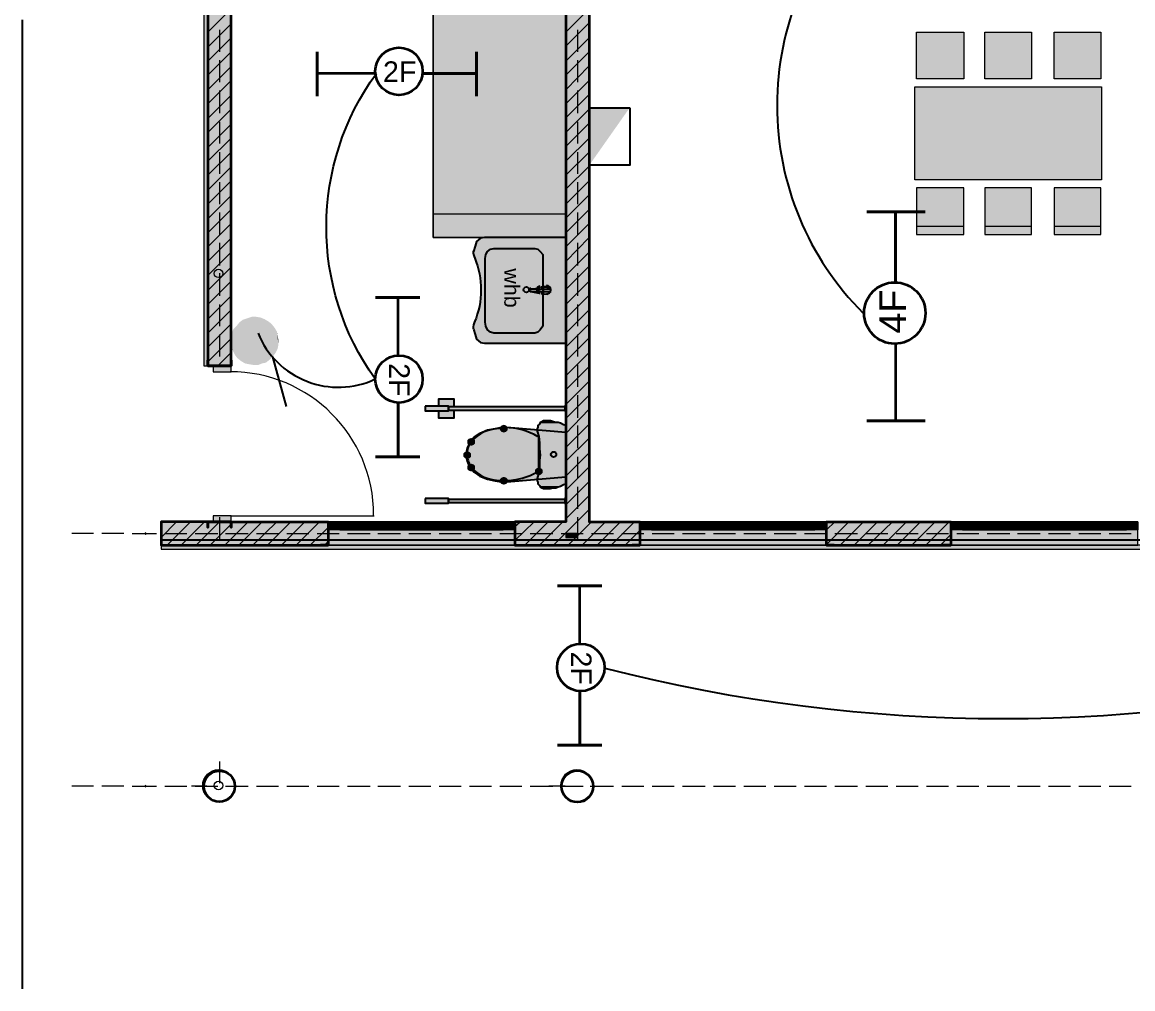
# Model space of a CAD drawing. Header units: inches. Extents: x 4990 to 45771, y 36968 to 49368.
# Drawn here: x 5003 to 12138, y 37019 to 43228 of the extents above; entities that cross this region are included whole.
import ezdxf

# ---------------------------------------------------------------- set-up
doc = ezdxf.new("R2010")
doc.units = ezdxf.units.IN
doc.header["$MEASUREMENT"] = 0
for name, color, linetype, true_color in [('PDF_0', 7, 'Continuous', 0xed1f24), ('PDF_PDF_Interior$-$Furniture$', 7, 'Continuous', 0xffffff), ('PDF_PDF_Shell - Roof', 7, 'Continuous', 0xbf8080), ('PDF_PDF_Structural - Bearing', 7, 'Continuous', 0xfd8379)]:
    doc.layers.add(name, color=color, linetype=linetype, true_color=true_color)
for name, color, linetype in [('PDF_PDF_0', 1, 'Continuous'), ('PDF_PDF_Annotation - Label', 7, 'Continuous'), ('PDF_PDF_Hatch', 1, 'Continuous'), ('PDF_PDF_Structural - Shear', 6, 'Continuous'), ('PDF_Text', 1, 'Continuous')]:
    doc.layers.add(name, color=color, linetype=linetype)
doc.styles.add('PDF ArialMT', font='arial.ttf')

msp = doc.modelspace()

# ---------------------------------------------------------------- hatches: boundary and pattern name
at = {"layer": 'PDF_PDF_Interior$-$Furniture$', "true_color": 0x7b6444, "transparency": 33554559}
for points in [[(8096.6, 40642), (8081.6, 40637), (8071.7, 40627), (8071.7, 40607), (8081.6, 40597), (8096.6, 40592), (8111.6, 40597), (8121.6, 40607), (8121.6, 40627), (8111.6, 40637)], [(7886.9, 40557.1), (7871.9, 40552.1), (7861.9, 40542.1), (7861.9, 40522.1), (7871.9, 40512.1), (7886.9, 40507.2), (7901.9, 40512.1), (7911.9, 40522.1), (7911.9, 40542.1), (7901.9, 40552.1)], [(7861.9, 40472.2), (7847, 40467.2), (7837, 40457.2), (7837, 40437.2), (7847, 40427.3), (7861.9, 40422.3), (7876.9, 40427.3), (7886.9, 40437.2), (7886.9, 40457.2), (7876.9, 40467.2)], [(7886.9, 40392.3), (7871.9, 40387.3), (7861.9, 40377.3), (7861.9, 40357.4), (7871.9, 40347.4), (7886.9, 40342.4), (7901.9, 40347.4), (7911.9, 40357.4), (7911.9, 40377.3), (7901.9, 40387.3)], [(8321.3, 40367.3), (8306.3, 40362.3), (8296.3, 40352.4), (8296.3, 40332.4), (8306.3, 40322.4), (8321.3, 40317.4), (8336.3, 40322.4), (8346.3, 40332.4), (8346.3, 40352.4), (8336.3, 40362.3)], [(8096.6, 40307.4), (8081.6, 40302.4), (8071.7, 40292.4), (8071.7, 40272.5), (8081.6, 40262.5), (8096.6, 40257.5), (8111.6, 40262.5), (8121.6, 40272.5), (8121.6, 40292.4), (8111.6, 40302.4)]]:
    msp.add_hatch(color=37, dxfattribs=at).paths.add_polyline_path(points)
at = {"layer": 'PDF_PDF_Structural - Shear', "transparency": 33554559}
for points in [[(5794.7, 39952.9), (5789.7, 39947.9), (5784.7, 39942.9), (5789.7, 39937.9), (5794.7, 39932.9), (5799.7, 39937.9), (5804.7, 39942.9), (5799.7, 39947.9)], [(5794.7, 39952.9), (5789.7, 39947.9), (5784.7, 39942.9), (5789.7, 39937.9), (5794.7, 39932.9), (5799.7, 39937.9), (5804.7, 39942.9), (5799.7, 39947.9)], [(5794.7, 38330.1), (5789.7, 38325.1), (5784.7, 38320.1), (5789.7, 38315.1), (5794.7, 38310.1), (5799.7, 38315.1), (5804.7, 38320.1), (5799.7, 38325.1)], [(5794.7, 38330.1), (5789.7, 38325.1), (5784.7, 38320.1), (5789.7, 38315.1), (5794.7, 38310.1), (5799.7, 38315.1), (5804.7, 38320.1), (5799.7, 38325.1)]]:
    msp.add_hatch(color=256, dxfattribs=at).paths.add_polyline_path(points)

# ---------------------------------------------------------------- linework, layer by layer
at = {"layer": 'PDF_0', "lineweight": 25}
for points in [[(5002.5, 43242.7), (5002.5, 37018.6)], [(6610.3, 41078.1), (6697.5, 40759.8)], [(5894.6, 39903), (17159.4, 39903)], [(8446.1, 39079.1), (8439, 39079)]]:
    msp.add_lwpolyline(points, dxfattribs=at)
msp.add_lwpolyline([(6517.5, 41230.4, 0.430156), (7270.5, 40936.3, -0.323566), (7277.7, 42898.9, -0.247235)], format="xyb", dxfattribs=at)
for centre, radius, start, end in [((11737.2, 42693.4), 1885, 134.9176, 225.03845), ((11304.8, 49005.4), 10250.8, 255.54361, 284.45639)]:
    msp.add_arc(centre, radius, start, end, dxfattribs=at)
at = {"layer": 'PDF_PDF_0', "lineweight": 35}
for points in [[(7277.7, 42898.9), (6898.2, 42898.9)], [(7417.5, 41081.4), (7417.5, 41460.9)], [(10613.2, 41161.3), (10613.2, 40661.9)], [(8586, 39228.9), (8586, 39608.4)]]:
    msp.add_lwpolyline(points, dxfattribs=at)
at = {"layer": 'PDF_PDF_0', "lineweight": 25}
msp.add_lwpolyline([(8905.5, 42679.2), (8905.5, 42309.7), (8645.9, 42309.7), (8645.9, 42679.2)], close=True, dxfattribs=at)
at = {"layer": 'PDF_PDF_0', "lineweight": 35}
for centre, radius in [((7422.8, 42913.1), 152.3), ((10608.6, 41360.1), 197.2), ((7422.8, 40935.7), 152.3), ((8591.3, 39083.1), 152.3)]:
    msp.add_circle(centre, radius, dxfattribs=at)
at = {"layer": 'PDF_PDF_0', "transparency": 33554559}
for points in [[(8905.5, 42679.2), (8645.9, 42309.7), (8645.9, 42679.2)], [(6418.9, 41316.1), (6433.9, 41036.4), (6398.9, 41301.1)], [(6448.8, 41326), (6458.8, 41031.4), (6418.9, 41316.1)], [(6458.8, 41031.4), (6418.9, 41316.1), (6433.9, 41036.4)], [(6478.8, 41336), (6488.8, 41026.5), (6448.8, 41326)], [(6488.8, 41026.5), (6448.8, 41326), (6458.8, 41031.4)], [(6503.8, 41336), (6518.7, 41026.5), (6478.8, 41336)], [(6518.7, 41026.5), (6478.8, 41336), (6488.8, 41026.5)], [(6533.7, 41331), (6543.7, 41036.4), (6503.8, 41336)], [(6543.7, 41036.4), (6503.8, 41336), (6518.7, 41026.5)], [(6558.7, 41321.1), (6568.7, 41041.4), (6533.7, 41331)], [(6568.7, 41041.4), (6533.7, 41331), (6543.7, 41036.4)], [(6583.7, 41306.1), (6593.6, 41061.4), (6558.7, 41321.1)], [(6593.6, 41061.4), (6558.7, 41321.1), (6568.7, 41041.4)], [(6359, 41256.1), (6368.9, 41091.4), (6349, 41231.2)], [(6378.9, 41276.1), (6383.9, 41071.4), (6359, 41256.1)], [(6383.9, 41071.4), (6359, 41256.1), (6368.9, 41091.4)], [(6398.9, 41301.1), (6408.9, 41051.4), (6378.9, 41276.1)], [(6408.9, 41051.4), (6378.9, 41276.1), (6383.9, 41071.4)], [(6433.9, 41036.4), (6398.9, 41301.1), (6408.9, 41051.4)], [(6603.6, 41291.1), (6613.6, 41081.4), (6583.7, 41306.1)], [(6613.6, 41081.4), (6583.7, 41306.1), (6593.6, 41061.4)], [(6623.6, 41266.1), (6628.6, 41101.4), (6603.6, 41291.1)], [(6628.6, 41101.4), (6603.6, 41291.1), (6613.6, 41081.4)], [(6638.6, 41241.2), (6643.6, 41131.3), (6623.6, 41266.1)], [(6643.6, 41131.3), (6623.6, 41266.1), (6628.6, 41101.4)], [(6349, 41231.2), (6354, 41121.3), (6344, 41201.2)], [(6354, 41121.3), (6344, 41201.2), (6344, 41146.3)], [(6344, 41201.2), (6344, 41146.3), (6344, 41171.3)], [(6368.9, 41091.4), (6349, 41231.2), (6354, 41121.3)], [(6643.6, 41211.2), (6648.6, 41156.3), (6638.6, 41241.2)], [(6648.6, 41156.3), (6638.6, 41241.2), (6643.6, 41131.3)], [(6648.6, 41186.2), (6643.6, 41211.2), (6648.6, 41156.3)]]:
    msp.add_solid(points, dxfattribs=at)
at = {"layer": 'PDF_PDF_Annotation - Label', "lineweight": 13}
for centre in [(6264.3, 41614.8), (6264.3, 38324.1)]:
    msp.add_circle(centre, 27.5, dxfattribs=at)
at = {"layer": 'PDF_PDF_Annotation - Label', "lineweight": 0}
for centre in [(6264.3, 41614.8), (6264.3, 38324.1)]:
    msp.add_circle(centre, 27.5, dxfattribs=at)
at = {"layer": 'PDF_PDF_Hatch', "lineweight": 40}
for points in [[(6898.2, 42754.1), (6898.2, 43038.7)], [(7921.9, 42754.1), (7921.9, 43038.7)], [(7577.3, 42898.9), (7921.9, 42898.9)], [(10803, 42010.1), (10428.5, 42010.1)], [(10613.2, 41555.7), (10613.2, 42010.1)], [(7272.7, 41460.9), (7557.3, 41460.9)], [(7417.5, 40781.8), (7417.5, 40437.2)], [(10803, 40666.9), (10428.5, 40666.9)], [(7272.7, 40437.2), (7557.3, 40437.2)], [(8441.2, 39608.4), (8725.8, 39608.4)], [(8586, 38929.3), (8586, 38584.7)], [(8441.2, 38584.7), (8725.8, 38584.7)]]:
    msp.add_lwpolyline(points, dxfattribs=at)
at = {"layer": 'PDF_PDF_Interior$-$Furniture$', "color": 39, "lineweight": 13, "true_color": 0x563838}
for points in [[(11052.6, 42864), (10748, 42864), (10748, 43163.6), (11052.6, 43163.6)], [(11487, 42864), (11187.5, 42864), (11187.5, 43163.6), (11487, 43163.6)], [(11931.5, 42864), (11631.9, 42864), (11631.9, 43163.6), (11931.5, 43163.6)], [(11936.4, 42214.9), (10738.1, 42214.9), (10738.1, 42814), (11936.4, 42814)], [(10748, 42164.9), (10748, 41865.3), (11052.6, 41865.3), (11052.6, 42164.9)], [(11187.5, 42164.9), (11187.5, 41865.3), (11487, 41865.3), (11487, 42164.9)], [(11631.9, 42164.9), (11631.9, 41865.3), (11931.5, 41865.3), (11931.5, 42164.9)]]:
    msp.add_lwpolyline(points, close=True, dxfattribs=at)
for points in [[(11052.6, 41915.3), (10748, 41915.3)], [(11487, 41915.3), (11187.5, 41915.3)], [(11931.5, 41915.3), (11631.9, 41915.3)]]:
    msp.add_lwpolyline(points, dxfattribs=at)
at = {"layer": 'PDF_PDF_Interior$-$Furniture$', "color": 37, "lineweight": 25, "true_color": 0x7b6444}
for points in [[(7901.9, 41256.1), (7911.9, 41221.2), (7921.9, 41191.2), (7946.8, 41171.3), (7971.8, 41166.3), (8496.1, 41166.3), (8496.1, 41845.3), (7971.8, 41845.3), (7946.8, 41840.4), (7921.9, 41820.4), (7911.9, 41790.4), (7901.9, 41755.5)], [(8376.2, 41530.8), (8336.3, 41525.8)], [(8271.4, 41515.8), (8326.3, 41520.8)], [(8336.3, 41490.8), (8351.3, 41490.8), (8351.3, 41520.8), (8336.3, 41520.8)], [(8336.3, 41485.8), (8376.2, 41480.8)], [(7777, 40756.8), (7777, 40806.7), (7677.2, 40806.7), (7677.2, 40761.8)], [(7677.2, 40731.8), (7677.2, 40686.9), (7777, 40686.9), (7777, 40736.8)], [(8321.3, 40342.4), (8321.3, 40447.2), (8321.3, 40557.1)]]:
    msp.add_lwpolyline(points, dxfattribs=at)
at = {"layer": 'PDF_PDF_Interior$-$Furniture$', "lineweight": 0}
for points in [[(8496.1, 41845.3), (7971.8, 41845.3), (8496.1, 41845.3)], [(8401.2, 41510.8), (8266.4, 41510.8), (8401.2, 41510.8)], [(8401.2, 41495.8), (8266.4, 41495.8), (8401.2, 41495.8)], [(8401.2, 41495.8), (8266.4, 41495.8), (8401.2, 41495.8)], [(8446.1, 40656.9), (8331.3, 40656.9), (8446.1, 40656.9)], [(8446.1, 40242.5), (8331.3, 40242.5), (8446.1, 40242.5)]]:
    msp.add_lwpolyline(points, dxfattribs=at)
at = {"layer": 'PDF_PDF_Interior$-$Furniture$', "color": 37, "lineweight": 25, "true_color": 0x7b6444}
for points in [[(7899.7, 41760.3, 0.112451), (7910.5, 41711.6, -0.101348), (7949.6, 41507.6, -0.102051), (7908.4, 41302.7)], [(8329.5, 41532.3, 0.118159), (8319.6, 41528.9, 0.254798), (8309.1, 41509.9, 0.255358), (8319.5, 41491.1, 0.122395), (8329.6, 41487.6)], [(8371.6, 41482.5, 0.414354), (8399, 41510, 0.414157), (8371.6, 41537.4)], [(8326.3, 41485.8), (8271.4, 41495.8, -0.378793), (8259.2, 41510, -0.377778), (8270.1, 41522.3)], [(8331.6, 41522.4, 0.414719), (8319.1, 41509.9, 0.415085), (8331.6, 41497.5)], [(8090.9, 40618.2, 0.014146), (8076.7, 40618.6, 0.214257), (7884.7, 40532.3, 0.158174), (7859.7, 40452.1)], [(8317.5, 40565.2, 0.133083), (8101.9, 40623.6, 0.004504), (8090, 40623.5)], [(8076.9, 40289, 0.01414), (8092.5, 40289.2, 0.006728), (8102.5, 40289.1)]]:
    msp.add_lwpolyline(points, format="xyb", dxfattribs=at)
for points in [[(7976.8, 41710.5), (7981.8, 41735.5), (7991.8, 41755.5), (8011.7, 41770.4), (8031.7, 41775.4), (8296.3, 41775.4), (8316.3, 41770.4), (8331.3, 41755.5), (8346.3, 41735.5), (8346.3, 41710.5), (8346.3, 41301.1), (8346.3, 41276.1), (8331.3, 41251.1), (8316.3, 41236.2), (8296.3, 41231.2), (8031.7, 41231.2), (8011.7, 41236.2), (7991.8, 41251.1), (7981.8, 41276.1), (7976.8, 41301.1)], [(7592.3, 40761.8), (7592.3, 40731.8), (7742.1, 40731.8), (7742.1, 40761.8)], [(7742.1, 40756.8), (7742.1, 40736.8), (8491.1, 40736.8), (8491.1, 40756.8)], [(8491.1, 40726.9), (8496.1, 40726.9), (8496.1, 40766.8), (8491.1, 40766.8)], [(7991.8, 40607), (7941.8, 40587), (7906.9, 40562.1), (7876.9, 40527.1), (7861.9, 40492.2), (7851.9, 40447.2), (7861.9, 40407.3), (7876.9, 40372.3), (7906.9, 40337.4), (7941.8, 40312.4), (7991.8, 40292.4), (8041.7, 40282.5), (8091.6, 40272.5), (8141.6, 40277.5), (8496.1, 40307.4), (8496.1, 40592), (8141.6, 40622), (8091.6, 40627), (8041.7, 40617)], [(8481.1, 40642), (8461.1, 40652), (8446.1, 40656.9), (8431.2, 40656.9), (8416.2, 40661.9), (8396.2, 40666.9), (8381.2, 40666.9), (8366.3, 40666.9), (8351.3, 40666.9), (8341.3, 40661.9), (8331.3, 40656.9), (8326.3, 40647), (8316.3, 40637), (8316.3, 40627), (8311.3, 40617), (8311.3, 40602), (8321.3, 40567.1), (8326.3, 40527.1), (8326.3, 40487.2), (8331.3, 40447.2), (8326.3, 40412.3), (8326.3, 40372.3), (8321.3, 40332.4), (8311.3, 40297.4), (8311.3, 40282.5), (8316.3, 40272.5), (8316.3, 40262.5), (8326.3, 40252.5), (8331.3, 40242.5), (8341.3, 40237.5), (8351.3, 40232.5), (8366.3, 40232.5), (8381.2, 40232.5), (8396.2, 40232.5), (8416.2, 40237.5), (8431.2, 40237.5), (8446.1, 40242.5), (8461.1, 40247.5), (8481.1, 40257.5), (8496.1, 40262.5), (8496.1, 40637)], [(8491.1, 40132.7), (8496.1, 40132.7), (8496.1, 40172.6), (8491.1, 40172.6)], [(7592.3, 40167.6), (7592.3, 40137.6), (7742.1, 40137.6), (7742.1, 40167.6)], [(7742.1, 40162.6), (7742.1, 40142.6), (8491.1, 40142.6), (8491.1, 40162.6)]]:
    msp.add_lwpolyline(points, close=True, dxfattribs=at)
for centre in [(8241.7, 41509.9), (8416.5, 40451.3)]:
    msp.add_circle(centre, 17.5, dxfattribs=at)
for centre, radius, start, end in [((8012, 41260.3), 112.3, 154.67654, 180.36247), ((7997.1, 40456.3), 137.3, 180.31309, 216.25489), ((8076.9, 40541.2), 257.2, 221.62172, 270), ((8101.9, 40711), 426.9, 270.00551, 300.31126)]:
    msp.add_arc(centre, radius, start, end, dxfattribs=at)
at = {"layer": 'PDF_PDF_Interior$-$Furniture$', "transparency": 33554559}
for points in [[(11052.6, 42864), (11052.6, 43163.6), (10748, 42864)], [(11052.6, 43163.6), (10748, 42864), (10748, 43163.6)], [(11487, 42864), (11487, 43163.6), (11187.5, 42864)], [(11487, 43163.6), (11187.5, 42864), (11187.5, 43163.6)], [(11931.5, 42864), (11931.5, 43163.6), (11631.9, 42864)], [(11931.5, 43163.6), (11631.9, 42864), (11631.9, 43163.6)], [(11936.4, 42214.9), (11936.4, 42814), (10738.1, 42214.9)], [(11936.4, 42814), (10738.1, 42214.9), (10738.1, 42814)], [(11052.6, 42164.9), (11052.6, 41865.3), (10748, 42164.9)], [(11052.6, 41865.3), (10748, 42164.9), (10748, 41865.3)], [(11487, 42164.9), (11487, 41865.3), (11187.5, 42164.9)], [(11487, 41865.3), (11187.5, 42164.9), (11187.5, 41865.3)], [(11931.5, 42164.9), (11931.5, 41865.3), (11631.9, 42164.9)], [(11931.5, 41865.3), (11631.9, 42164.9), (11631.9, 41865.3)], [(7926.8, 41825.4), (8496.1, 41810.4), (7916.9, 41810.4)], [(7936.8, 41830.4), (8496.1, 41825.4), (7926.8, 41825.4)], [(8496.1, 41825.4), (7926.8, 41825.4), (8496.1, 41810.4)], [(7946.8, 41840.4), (8496.1, 41830.4), (7936.8, 41830.4)], [(8496.1, 41830.4), (7936.8, 41830.4), (8496.1, 41825.4)], [(7961.8, 41845.3), (8496.1, 41840.4), (7946.8, 41840.4)], [(8496.1, 41840.4), (7946.8, 41840.4), (8496.1, 41830.4)], [(7971.8, 41845.3), (8496.1, 41845.3), (7961.8, 41845.3)], [(8496.1, 41845.3), (7961.8, 41845.3), (8496.1, 41840.4)], [(7906.9, 41765.5), (8496.1, 41750.5), (7901.9, 41750.5)], [(8496.1, 41750.5), (7901.9, 41750.5), (8496.1, 41735.5)], [(7901.9, 41750.5), (8496.1, 41735.5), (7906.9, 41735.5)], [(7911.9, 41800.4), (8496.1, 41785.4), (7906.9, 41785.4)], [(8496.1, 41785.4), (7906.9, 41785.4), (8496.1, 41765.5)], [(7906.9, 41785.4), (8496.1, 41765.5), (7906.9, 41765.5)], [(8496.1, 41765.5), (7906.9, 41765.5), (8496.1, 41750.5)], [(7916.9, 41810.4), (8496.1, 41800.4), (7911.9, 41800.4)], [(8496.1, 41800.4), (7911.9, 41800.4), (8496.1, 41785.4)], [(8496.1, 41810.4), (7916.9, 41810.4), (8496.1, 41800.4)], [(8496.1, 41735.5), (7906.9, 41735.5), (8496.1, 41720.5)], [(7906.9, 41735.5), (8496.1, 41720.5), (7911.9, 41720.5)], [(8496.1, 41720.5), (7911.9, 41720.5), (8496.1, 41705.5)], [(7911.9, 41720.5), (8496.1, 41705.5), (7916.9, 41705.5)], [(7911.9, 41705.5), (7916.9, 41705.5), (7916.9, 41705.5)], [(8496.1, 41705.5), (7916.9, 41705.5), (8496.1, 41645.6)], [(7916.9, 41705.5), (8496.1, 41645.6), (7936.8, 41645.6)], [(8496.1, 41645.6), (7936.8, 41645.6), (8496.1, 41575.7)], [(7936.8, 41645.6), (8496.1, 41575.7), (7951.8, 41575.7)], [(8496.1, 41575.7), (7951.8, 41575.7), (8496.1, 41505.8)], [(7951.8, 41575.7), (8496.1, 41505.8), (7956.8, 41505.8)], [(8376.2, 41530.8), (8391.2, 41525.8), (8336.3, 41525.8)], [(7956.8, 41505.8), (8496.1, 41435.9), (7951.8, 41435.9)], [(8496.1, 41505.8), (7956.8, 41505.8), (7956.8, 41505.8)], [(8496.1, 41505.8), (7956.8, 41505.8), (8496.1, 41435.9)], [(8266.4, 41510.8), (8401.2, 41505.8), (8261.4, 41505.8)], [(8401.2, 41505.8), (8261.4, 41505.8), (8401.2, 41495.8)], [(8261.4, 41505.8), (8401.2, 41495.8), (8266.4, 41495.8)], [(8271.4, 41515.8), (8401.2, 41510.8), (8266.4, 41510.8)], [(8266.4, 41510.8), (8401.2, 41510.8), (8401.2, 41510.8)], [(8401.2, 41510.8), (8266.4, 41510.8), (8401.2, 41505.8)], [(8266.4, 41495.8), (8401.2, 41495.8), (8401.2, 41495.8)], [(8266.4, 41495.8), (8401.2, 41495.8), (8271.4, 41495.8)], [(8326.3, 41520.8), (8401.2, 41515.8), (8271.4, 41515.8)], [(8401.2, 41515.8), (8271.4, 41515.8), (8401.2, 41510.8)], [(8401.2, 41495.8), (8271.4, 41495.8), (8396.2, 41485.8)], [(8271.4, 41495.8), (8396.2, 41485.8), (8326.3, 41485.8)], [(8331.3, 41525.8), (8396.2, 41520.8), (8326.3, 41520.8)], [(8396.2, 41520.8), (8326.3, 41520.8), (8401.2, 41515.8)], [(8396.2, 41485.8), (8326.3, 41485.8), (8391.2, 41485.8)], [(8326.3, 41485.8), (8391.2, 41485.8), (8331.3, 41485.8)], [(8391.2, 41525.8), (8336.3, 41525.8), (8331.3, 41525.8)], [(8391.2, 41525.8), (8331.3, 41525.8), (8396.2, 41520.8)], [(8331.3, 41485.8), (8336.3, 41485.8), (8391.2, 41485.8)], [(8331.3, 41485.8), (8391.2, 41485.8), (8391.2, 41485.8)], [(8336.3, 41525.8), (8391.2, 41525.8), (8391.2, 41525.8)], [(8336.3, 41485.8), (8391.2, 41485.8), (8376.2, 41480.8)], [(7951.8, 41435.9), (8496.1, 41366), (7936.8, 41366)], [(8496.1, 41435.9), (7951.8, 41435.9), (8496.1, 41366)], [(7936.8, 41366), (8496.1, 41306.1), (7916.9, 41306.1)], [(8496.1, 41366), (7936.8, 41366), (8496.1, 41306.1)], [(7906.9, 41276.1), (8496.1, 41261.1), (7901.9, 41261.1)], [(8496.1, 41261.1), (7901.9, 41261.1), (8496.1, 41241.2)], [(7901.9, 41261.1), (8496.1, 41241.2), (7906.9, 41241.2)], [(7911.9, 41291.1), (8496.1, 41276.1), (7906.9, 41276.1)], [(8496.1, 41276.1), (7906.9, 41276.1), (8496.1, 41261.1)], [(7916.9, 41306.1), (7911.9, 41301.1), (7911.9, 41301.1)], [(7916.9, 41306.1), (8496.1, 41301.1), (7911.9, 41301.1)], [(8496.1, 41301.1), (7911.9, 41301.1), (8496.1, 41291.1)], [(7911.9, 41301.1), (8496.1, 41291.1), (7911.9, 41291.1)], [(8496.1, 41291.1), (7911.9, 41291.1), (8496.1, 41276.1)], [(8496.1, 41306.1), (7916.9, 41306.1), (8496.1, 41301.1)], [(8496.1, 41241.2), (7906.9, 41241.2), (8496.1, 41226.2)], [(7906.9, 41241.2), (8496.1, 41226.2), (7906.9, 41226.2)], [(8496.1, 41226.2), (7906.9, 41226.2), (8496.1, 41211.2)], [(7906.9, 41226.2), (8496.1, 41211.2), (7911.9, 41211.2)], [(8496.1, 41211.2), (7911.9, 41211.2), (8496.1, 41196.2)], [(7911.9, 41211.2), (8496.1, 41196.2), (7916.9, 41196.2)], [(8496.1, 41196.2), (7916.9, 41196.2), (8496.1, 41186.2)], [(7916.9, 41196.2), (8496.1, 41186.2), (7926.8, 41186.2)], [(8496.1, 41186.2), (7926.8, 41186.2), (8496.1, 41176.2)], [(7926.8, 41186.2), (8496.1, 41176.2), (7936.8, 41176.2)], [(8496.1, 41176.2), (7936.8, 41176.2), (8496.1, 41171.3)], [(7936.8, 41176.2), (8496.1, 41171.3), (7946.8, 41171.3)], [(8496.1, 41171.3), (7946.8, 41171.3), (8496.1, 41166.3)], [(7946.8, 41171.3), (8496.1, 41166.3), (7961.8, 41166.3)], [(8496.1, 41166.3), (7961.8, 41166.3), (7971.8, 41166.3)], [(7961.8, 41166.3), (8496.1, 41166.3), (8496.1, 41166.3)], [(7742.1, 40761.8), (7742.1, 40731.8), (7592.3, 40761.8)], [(7742.1, 40731.8), (7592.3, 40761.8), (7592.3, 40731.8)], [(7777, 40806.7), (7677.2, 40806.7), (7777, 40761.8)], [(7677.2, 40806.7), (7777, 40761.8), (7677.2, 40761.8)], [(7777, 40761.8), (7677.2, 40761.8), (7777, 40756.8)], [(7677.2, 40761.8), (7777, 40756.8), (7677.2, 40756.8)], [(7777, 40756.8), (7677.2, 40756.8), (7777, 40736.8)], [(7677.2, 40756.8), (7777, 40736.8), (7677.2, 40736.8)], [(8491.1, 40756.8), (8491.1, 40736.8), (7742.1, 40756.8)], [(8491.1, 40736.8), (7742.1, 40756.8), (7742.1, 40736.8)], [(8491.1, 40766.8), (8496.1, 40766.8), (8491.1, 40726.9)], [(8496.1, 40766.8), (8491.1, 40726.9), (8496.1, 40726.9)], [(7777, 40736.8), (7677.2, 40736.8), (7777, 40731.8)], [(7677.2, 40736.8), (7777, 40731.8), (7677.2, 40731.8)], [(7777, 40731.8), (7677.2, 40731.8), (7777, 40686.9)], [(7677.2, 40731.8), (7777, 40686.9), (7677.2, 40686.9)], [(7991.8, 40607), (8496.1, 40592), (7951.8, 40592)], [(8041.7, 40617), (8321.3, 40607), (7991.8, 40607)], [(8321.3, 40607), (7991.8, 40607), (8496.1, 40592)], [(8076.6, 40622), (8186.5, 40617), (8041.7, 40617)], [(8186.5, 40617), (8041.7, 40617), (8321.3, 40607)], [(8091.6, 40627), (8141.6, 40622), (8076.6, 40622)], [(8141.6, 40622), (8076.6, 40622), (8186.5, 40617)], [(8316.3, 40627), (8496.1, 40617), (8311.3, 40617)], [(8496.1, 40617), (8311.3, 40617), (8496.1, 40602)], [(8311.3, 40617), (8496.1, 40602), (8311.3, 40602)], [(8496.1, 40602), (8311.3, 40602), (8496.1, 40567.1)], [(8311.3, 40602), (8496.1, 40567.1), (8321.3, 40567.1)], [(8321.3, 40642), (8491.1, 40637), (8316.3, 40637)], [(8496.1, 40637), (8496.1, 40637), (8316.3, 40637)], [(8496.1, 40637), (8316.3, 40637), (8491.1, 40637)], [(8496.1, 40637), (8316.3, 40637), (8496.1, 40627)], [(8316.3, 40637), (8496.1, 40627), (8316.3, 40627)], [(8496.1, 40627), (8316.3, 40627), (8496.1, 40617)], [(8326.3, 40647), (8481.1, 40642), (8321.3, 40642)], [(8481.1, 40642), (8321.3, 40642), (8491.1, 40637)], [(8331.3, 40656.9), (8461.1, 40652), (8326.3, 40652)], [(8461.1, 40652), (8326.3, 40652), (8466.1, 40647)], [(8326.3, 40652), (8466.1, 40647), (8326.3, 40647)], [(8466.1, 40647), (8326.3, 40647), (8481.1, 40642)], [(8336.3, 40656.9), (8446.1, 40656.9), (8331.3, 40656.9)], [(8331.3, 40656.9), (8446.1, 40656.9), (8446.1, 40656.9)], [(8446.1, 40656.9), (8331.3, 40656.9), (8461.1, 40652)], [(8341.3, 40661.9), (8431.2, 40656.9), (8336.3, 40656.9)], [(8431.2, 40656.9), (8336.3, 40656.9), (8446.1, 40656.9)], [(8416.2, 40661.9), (8346.3, 40661.9), (8341.3, 40661.9)], [(8416.2, 40661.9), (8341.3, 40661.9), (8431.2, 40656.9)], [(8351.3, 40666.9), (8416.2, 40661.9), (8346.3, 40661.9)], [(8346.3, 40661.9), (8416.2, 40661.9), (8416.2, 40661.9)], [(8361.3, 40666.9), (8391.2, 40666.9), (8351.3, 40666.9)], [(8396.2, 40666.9), (8396.2, 40666.9), (8351.3, 40666.9)], [(8396.2, 40666.9), (8351.3, 40666.9), (8391.2, 40666.9)], [(8396.2, 40666.9), (8351.3, 40666.9), (8416.2, 40661.9)], [(8366.3, 40666.9), (8381.2, 40666.9), (8361.3, 40666.9)], [(8381.2, 40666.9), (8361.3, 40666.9), (8391.2, 40666.9)], [(7906.9, 40562.1), (8496.1, 40527.1), (7876.9, 40527.1)], [(7941.8, 40587), (8496.1, 40562.1), (7906.9, 40562.1)], [(8496.1, 40562.1), (7906.9, 40562.1), (8496.1, 40527.1)], [(7951.8, 40592), (8496.1, 40587), (7941.8, 40587)], [(8496.1, 40587), (7941.8, 40587), (8496.1, 40562.1)], [(8496.1, 40592), (7951.8, 40592), (8496.1, 40587)], [(8496.1, 40567.1), (8321.3, 40567.1), (8496.1, 40527.1)], [(8321.3, 40567.1), (8496.1, 40527.1), (8326.3, 40527.1)], [(7861.9, 40492.2), (8496.1, 40447.2), (7851.9, 40447.2)], [(7876.9, 40527.1), (8496.1, 40492.2), (7861.9, 40492.2)], [(8496.1, 40492.2), (7861.9, 40492.2), (8496.1, 40447.2)], [(8496.1, 40527.1), (7876.9, 40527.1), (8496.1, 40492.2)], [(8496.1, 40527.1), (8326.3, 40527.1), (8496.1, 40487.2)], [(8326.3, 40527.1), (8496.1, 40487.2), (8326.3, 40487.2)], [(8496.1, 40487.2), (8326.3, 40487.2), (8496.1, 40447.2)], [(8326.3, 40487.2), (8496.1, 40447.2), (8331.3, 40447.2)], [(8496.1, 40447.2), (7851.9, 40447.2), (8496.1, 40407.3)], [(7851.9, 40447.2), (8496.1, 40407.3), (7861.9, 40407.3)], [(8496.1, 40407.3), (7861.9, 40407.3), (8496.1, 40372.3)], [(7861.9, 40407.3), (8496.1, 40372.3), (7876.9, 40372.3)], [(8331.3, 40447.2), (8496.1, 40412.3), (8326.3, 40412.3)], [(8496.1, 40412.3), (8326.3, 40412.3), (8496.1, 40372.3)], [(8326.3, 40412.3), (8496.1, 40372.3), (8326.3, 40372.3)], [(8496.1, 40447.2), (8331.3, 40447.2), (8496.1, 40412.3)], [(8496.1, 40372.3), (7876.9, 40372.3), (8496.1, 40337.4)], [(7876.9, 40372.3), (8496.1, 40337.4), (7906.9, 40337.4)], [(8496.1, 40337.4), (7906.9, 40337.4), (8496.1, 40312.4)], [(7906.9, 40337.4), (8496.1, 40312.4), (7941.8, 40312.4)], [(8321.3, 40332.4), (8496.1, 40297.4), (8311.3, 40297.4)], [(8326.3, 40372.3), (8496.1, 40332.4), (8321.3, 40332.4)], [(8496.1, 40332.4), (8321.3, 40332.4), (8496.1, 40297.4)], [(8496.1, 40372.3), (8326.3, 40372.3), (8496.1, 40332.4)], [(8496.1, 40312.4), (7941.8, 40312.4), (8496.1, 40307.4)], [(7941.8, 40312.4), (8496.1, 40307.4), (7951.8, 40307.4)], [(8496.1, 40307.4), (7951.8, 40307.4), (8321.3, 40292.4)], [(7951.8, 40307.4), (8321.3, 40292.4), (7991.8, 40292.4)], [(8321.3, 40292.4), (7991.8, 40292.4), (8186.5, 40282.5)], [(7991.8, 40292.4), (8186.5, 40282.5), (8041.7, 40282.5)], [(8041.7, 40282.5), (8076.6, 40277.5), (8141.6, 40277.5)], [(8041.7, 40282.5), (8186.5, 40282.5), (8141.6, 40277.5)], [(8076.6, 40277.5), (8141.6, 40277.5), (8091.6, 40272.5)], [(8496.1, 40297.4), (8311.3, 40297.4), (8496.1, 40282.5)], [(8311.3, 40297.4), (8496.1, 40282.5), (8311.3, 40282.5)], [(8496.1, 40282.5), (8311.3, 40282.5), (8496.1, 40272.5)], [(8311.3, 40282.5), (8496.1, 40272.5), (8316.3, 40272.5)], [(8496.1, 40272.5), (8316.3, 40272.5), (8496.1, 40262.5)], [(8316.3, 40272.5), (8496.1, 40262.5), (8316.3, 40262.5)], [(8491.1, 40262.5), (8491.1, 40262.5), (8316.3, 40262.5)], [(8491.1, 40262.5), (8316.3, 40262.5), (8496.1, 40262.5)], [(8491.1, 40262.5), (8316.3, 40262.5), (8481.1, 40257.5)], [(8316.3, 40262.5), (8481.1, 40257.5), (8321.3, 40257.5)], [(8481.1, 40257.5), (8321.3, 40257.5), (8466.1, 40252.5)], [(8321.3, 40257.5), (8466.1, 40252.5), (8326.3, 40252.5)], [(8466.1, 40252.5), (8326.3, 40252.5), (8461.1, 40247.5)], [(8326.3, 40252.5), (8461.1, 40247.5), (8326.3, 40247.5)], [(8461.1, 40247.5), (8326.3, 40247.5), (8446.1, 40242.5)], [(8326.3, 40247.5), (8446.1, 40242.5), (8331.3, 40242.5)], [(8331.3, 40242.5), (8446.1, 40242.5), (8446.1, 40242.5)], [(8446.1, 40242.5), (8331.3, 40242.5), (8431.2, 40237.5)], [(8331.3, 40242.5), (8431.2, 40237.5), (8336.3, 40237.5)], [(8431.2, 40237.5), (8336.3, 40237.5), (8416.2, 40237.5)], [(8336.3, 40237.5), (8416.2, 40237.5), (8341.3, 40237.5)], [(8416.2, 40237.5), (8341.3, 40237.5), (8346.3, 40237.5)], [(8341.3, 40237.5), (8416.2, 40237.5), (8416.2, 40237.5)], [(8416.2, 40237.5), (8346.3, 40237.5), (8396.2, 40232.5)], [(8346.3, 40237.5), (8396.2, 40232.5), (8351.3, 40232.5)], [(8391.2, 40232.5), (8391.2, 40232.5), (8351.3, 40232.5)], [(8391.2, 40232.5), (8351.3, 40232.5), (8396.2, 40232.5)], [(8351.3, 40232.5), (8361.3, 40232.5), (8381.2, 40232.5)], [(8351.3, 40232.5), (8391.2, 40232.5), (8381.2, 40232.5)], [(8361.3, 40232.5), (8381.2, 40232.5), (8366.3, 40232.5)], [(8491.1, 40172.6), (8496.1, 40172.6), (8491.1, 40132.7)], [(8496.1, 40172.6), (8491.1, 40132.7), (8496.1, 40132.7)], [(7742.1, 40167.6), (7742.1, 40137.6), (7592.3, 40167.6)], [(7742.1, 40137.6), (7592.3, 40167.6), (7592.3, 40137.6)], [(8491.1, 40162.6), (8491.1, 40142.6), (7742.1, 40162.6)], [(8491.1, 40142.6), (7742.1, 40162.6), (7742.1, 40142.6)]]:
    msp.add_solid(points, dxfattribs=at)
at = {"layer": 'PDF_PDF_Shell - Roof', "color": 7, "lineweight": 13}
msp.add_lwpolyline([(8496.1, 41845.3), (7642.2, 41845.3), (7642.2, 43947.5), (8496.1, 43947.5)], close=True, dxfattribs=at)
at = {"layer": 'PDF_PDF_Structural - Bearing', "color": 7, "lineweight": 35}
for points in [[(6169.2, 48022), (6194.2, 48022), (6194.2, 41021.5), (6194.2, 41056.4), (6194.2, 41021.5), (6194.2, 41056.4)], [(8645.9, 47023.4), (8645.9, 46988.4), (8645.9, 47023.4), (8610.9, 47023.4), (8645.9, 47023.4), (8645.9, 40017.8), (8970.4, 40017.8), (8970.4, 39967.9), (8970.4, 39868), (8920.5, 39868)], [(6344, 41021.5), (6229.1, 41021.5), (6344, 41021.5), (6344, 43947.5), (8496.1, 43947.5), (8496.1, 40017.8), (8166.5, 40017.8), (8166.5, 39967.9), (8166.5, 39868), (8216.5, 39868)], [(6344, 41056.4), (6344, 41021.5), (6344, 41056.4), (6344, 41021.5), (6229.1, 41021.5), (6194.2, 41021.5), (6229.1, 41021.5), (6194.2, 41021.5)], [(6194.2, 40017.8), (5894.6, 40017.8), (5894.6, 39868), (6968.1, 39868)], [(6344, 39982.9), (6344, 40017.8), (6344, 39982.9), (6344, 40017.8), (6229.1, 40017.8), (6194.2, 40017.8), (6229.1, 40017.8), (6344, 40017.8), (6229.1, 40017.8), (6194.2, 40017.8), (6194.2, 39982.9), (6194.2, 40017.8), (6194.2, 39982.9)], [(6344, 40017.8), (6968.1, 40017.8), (6968.1, 39967.9), (6968.1, 39868), (6918.2, 39868)], [(10218.8, 39868), (10168.8, 39868), (10168.8, 39967.9), (10168.8, 40017.8), (10967.7, 40017.8), (10967.7, 39967.9), (10967.7, 39868), (10917.8, 39868)], [(8166.5, 39868), (8970.4, 39868)], [(10168.8, 39868), (10967.7, 39868)]]:
    msp.add_lwpolyline(points, dxfattribs=at)
at = {"layer": 'PDF_PDF_Structural - Bearing', "color": 251, "lineweight": 20, "true_color": 0x696969}
for points in [[(6169.2, 44996.1), (6169.2, 41021.5), (6194.2, 41021.5), (6194.2, 44996.1)], [(6568.7, 39843), (15272, 39843), (15272, 39868), (15272, 40417.3), (15247, 40417.3), (15247, 39868), (6568.7, 39868)], [(8571, 39868), (5894.6, 39868), (5894.6, 39843), (8571, 39843)], [(10568.3, 39868), (8670.8, 39868)], [(8670.8, 39843), (10568.3, 39843)], [(12570.6, 39868), (10668.2, 39868)], [(10668.2, 39843), (12570.6, 39843)]]:
    msp.add_lwpolyline(points, dxfattribs=at)
at = {"layer": 'PDF_PDF_Structural - Bearing', "color": 123, "lineweight": 20, "true_color": 0x70cdbd}
msp.add_lwpolyline([(7642.2, 41845.3), (8496.1, 41845.3), (8496.1, 43947.5), (7642.2, 43947.5)], close=True, dxfattribs=at)
at = {"layer": 'PDF_PDF_Structural - Bearing', "lineweight": 9}
for points in [[(6194.2, 43163.6), (6344, 43313.4)], [(8645.9, 43313.4), (8496.1, 43163.6)], [(6194.2, 43068.7), (6344, 43218.5)], [(8645.9, 43223.5), (8496.1, 43073.7)], [(6194.2, 42978.8), (6344, 43128.6)], [(8645.9, 43128.6), (8496.1, 42978.8)], [(6194.2, 42888.9), (6344, 43038.7)], [(8645.9, 43038.7), (8496.1, 42888.9)], [(6194.2, 42794.1), (6344, 42943.9)], [(8645.9, 42948.9), (8496.1, 42794.1)], [(6194.2, 42704.2), (6344, 42854)], [(8645.9, 42854), (8496.1, 42704.2)], [(6194.2, 42609.3), (6344, 42759.1)], [(8645.9, 42764.1), (8496.1, 42614.3)], [(6194.2, 42519.4), (6344, 42669.2)], [(8645.9, 42669.2), (8496.1, 42519.4)], [(6194.2, 42424.6), (6344, 42574.4)], [(8645.9, 42579.4), (8496.1, 42429.6)], [(6194.2, 42334.7), (6344, 42484.5)], [(8645.9, 42484.5), (8496.1, 42334.7)], [(6194.2, 42244.8), (6344, 42394.6)], [(8645.9, 42394.6), (8496.1, 42244.8)], [(6194.2, 42149.9), (6344, 42299.7)], [(8645.9, 42304.7), (8496.1, 42154.9)], [(6194.2, 42060.1), (6344, 42209.9)], [(8645.9, 42209.9), (8496.1, 42060.1)], [(6194.2, 41965.2), (6344, 42115)], [(8645.9, 42120), (8496.1, 41970.2)], [(6194.2, 41875.3), (6344, 42025.1)], [(8645.9, 42025.1), (8496.1, 41875.3)], [(6194.2, 41785.4), (6344, 41935.2)], [(8645.9, 41935.2), (8496.1, 41785.4)], [(6194.2, 41690.6), (6344, 41840.4)], [(8645.9, 41845.3), (8496.1, 41690.6)], [(6194.2, 41600.7), (6344, 41750.5)], [(8645.9, 41750.5), (8496.1, 41600.7)], [(6194.2, 41505.8), (6344, 41655.6)], [(8645.9, 41660.6), (8496.1, 41510.8)], [(6194.2, 41415.9), (6344, 41565.7)], [(8645.9, 41565.7), (8496.1, 41415.9)], [(6194.2, 41321.1), (6344, 41470.9)], [(8645.9, 41475.8), (8496.1, 41326)], [(6194.2, 41231.2), (6344, 41381)], [(8645.9, 41381), (8496.1, 41231.2)], [(6194.2, 41141.3), (6344, 41291.1)], [(8645.9, 41291.1), (8496.1, 41141.3)], [(6194.2, 41046.4), (6344, 41196.2)], [(8645.9, 41201.2), (8496.1, 41051.4)], [(6259.1, 41021.5), (6344, 41106.3)], [(8645.9, 41106.3), (8496.1, 40956.5)], [(8645.9, 41016.5), (8496.1, 40866.7)], [(8645.9, 40921.6), (8496.1, 40771.8)], [(8645.9, 40831.7), (8496.1, 40681.9)], [(8645.9, 40741.8), (8496.1, 40587)], [(8645.9, 40647), (8496.1, 40497.2)], [(8645.9, 40557.1), (8496.1, 40407.3)], [(8645.9, 40462.2), (8496.1, 40312.4)], [(8645.9, 40372.3), (8496.1, 40222.5)], [(8645.9, 40277.5), (8496.1, 40127.7)], [(8645.9, 40187.6), (8496.1, 40037.8)], [(8416.2, 39868), (8566, 40017.8), (8645.9, 40097.7)], [(5894.6, 39917.9), (5994.4, 40017.8)], [(5894.6, 40012.8), (5899.6, 40017.8)], [(5934.5, 39868), (6084.3, 40017.8)], [(6024.4, 39868), (6174.2, 40017.8)], [(6119.3, 39868), (6269.1, 40017.8)], [(6209.2, 39868), (6359, 40017.8)], [(6304, 39868), (6453.8, 40017.8)], [(6393.9, 39868), (6543.7, 40017.8)], [(6483.8, 39868), (6638.6, 40017.8)], [(6578.7, 39868), (6728.5, 40017.8)], [(6668.5, 39868), (6818.3, 40017.8)], [(6763.4, 39868), (6913.2, 40017.8)], [(6853.3, 39868), (6968.1, 39982.9)], [(8166.5, 39898), (8291.4, 40017.8)], [(8166.5, 39987.9), (8201.5, 40017.8)], [(8231.4, 39868), (8381.2, 40017.8)], [(8326.3, 39868), (8476.1, 40017.8)], [(8511.1, 39868), (8660.9, 40017.8)], [(8600.9, 39868), (8750.7, 40017.8)], [(8695.8, 39868), (8845.6, 40017.8)], [(8785.7, 39868), (8935.5, 40017.8)], [(8875.6, 39868), (8970.4, 39962.9)], [(10168.8, 39873), (10313.6, 40017.8)], [(10168.8, 39967.9), (10223.8, 40017.8)], [(10258.7, 39868), (10408.5, 40017.8)], [(10348.6, 39868), (10498.4, 40017.8)], [(10438.5, 39868), (10593.3, 40017.8)], [(10533.3, 39868), (10683.1, 40017.8)], [(10623.2, 39868), (10773, 40017.8)], [(10718.1, 39868), (10867.9, 40017.8)], [(10808, 39868), (10957.8, 40017.8)], [(6948.2, 39868), (6968.1, 39893)], [(10902.8, 39868), (10967.7, 39937.9)]]:
    msp.add_lwpolyline(points, dxfattribs=at)
at = {"layer": 'PDF_PDF_Structural - Bearing', "color": 251, "lineweight": 20, "true_color": 0x696969}
for points in [[(7642.2, 41845.3), (8496.1, 41845.3), (8496.1, 41995.1), (7642.2, 41995.1)], [(8496.1, 39917.9), (8571, 39917.9), (8571, 39942.9), (8496.1, 39942.9)]]:
    msp.add_lwpolyline(points, close=True, dxfattribs=at)
at = {"layer": 'PDF_PDF_Structural - Bearing', "color": 30, "lineweight": 20, "true_color": 0xff6600}
for points in [[(6229.1, 41021.5), (6229.1, 40981.5), (6344, 40981.5), (6344, 41021.5)], [(6344, 40017.8), (6344, 40057.8), (6229.1, 40057.8), (6229.1, 40017.8)]]:
    msp.add_lwpolyline(points, close=True, dxfattribs=at)
msp.add_lwpolyline([(6344, 40057.8), (7262.7, 40057.8)], dxfattribs=at)
at = {"layer": 'PDF_PDF_Structural - Bearing', "color": 7, "lineweight": 13}
for points in [[(7342.6, 40017.8), (7043, 40017.8), (7043, 39967.9), (6968.1, 39967.9), (6968.1, 39868), (8166.5, 39868), (8166.5, 39967.9), (8091.6, 39967.9), (8091.6, 40017.8), (8166.5, 40017.8), (8166.5, 39967.9), (8166.5, 40017.8), (6968.1, 40017.8), (7043, 40017.8)], [(6968.1, 40017.8), (6968.1, 39967.9), (6968.1, 40017.8)], [(7043, 39967.9), (7342.6, 39967.9)], [(7717.1, 40017.8), (7417.5, 40017.8)], [(7417.5, 39967.9), (7717.1, 39967.9)], [(8091.6, 40017.8), (7792, 40017.8)], [(7792, 39967.9), (8091.6, 39967.9)], [(9344.9, 40017.8), (9045.3, 40017.8), (9045.3, 39967.9), (8970.4, 39967.9), (8970.4, 39868), (10168.8, 39868), (10168.8, 39967.9), (10093.9, 39967.9), (10093.9, 40017.8), (10168.8, 40017.8), (10168.8, 39967.9), (10168.8, 40017.8), (8970.4, 40017.8), (9045.3, 40017.8)], [(8970.4, 40017.8), (8970.4, 39967.9), (8970.4, 40017.8)], [(9045.3, 39967.9), (9344.9, 39967.9)], [(9719.4, 40017.8), (9419.8, 40017.8)], [(9419.8, 39967.9), (9719.4, 39967.9)], [(10093.9, 40017.8), (9794.3, 40017.8)], [(9794.3, 39967.9), (10093.9, 39967.9)], [(11347.2, 40017.8), (11042.6, 40017.8), (11042.6, 39967.9), (10967.7, 39967.9), (10967.7, 39868), (12171.1, 39868), (12171.1, 39967.9), (12096.2, 39967.9), (12096.2, 40017.8), (12171.1, 40017.8), (12171.1, 39967.9), (12171.1, 40017.8), (10967.7, 40017.8), (11042.6, 40017.8)], [(10967.7, 40017.8), (10967.7, 39967.9), (10967.7, 40017.8)], [(11042.6, 39967.9), (11347.2, 39967.9)], [(11721.7, 40017.8), (11422.1, 40017.8)], [(11422.1, 39967.9), (11721.7, 39967.9)], [(12096.2, 40017.8), (11796.6, 40017.8)], [(11796.6, 39967.9), (12096.2, 39967.9)], [(6968.1, 39868), (6918.2, 39868)], [(8166.5, 39868), (8216.5, 39868)], [(8970.4, 39868), (8920.5, 39868)], [(10168.8, 39868), (10218.8, 39868)], [(10967.7, 39868), (10917.8, 39868)]]:
    msp.add_lwpolyline(points, dxfattribs=at)
at = {"layer": 'PDF_PDF_Structural - Bearing', "color": 7, "lineweight": 0, "true_color": 0xffffff}
for points in [[(8166.5, 39992.8, 49.9, 49.9, 0), (8091.6, 39992.8, 49.9, 49.9, 0), (7792, 39992.8, 49.9, 49.9, 0), (7742.1, 39992.8, 49.9, 49.9, 0), (7717.1, 39992.8, 49.9, 49.9, 0), (7417.5, 39992.8, 49.9, 49.9, 0), (7392.6, 39992.8, 49.9, 49.9, 0), (7342.6, 39992.8, 49.9, 49.9, 0), (7043, 39992.8, 0, 0, 0)], [(10168.8, 39992.8, 49.9, 49.9, 0), (10093.9, 39992.8, 49.9, 49.9, 0), (9794.3, 39992.8, 49.9, 49.9, 0), (9744.4, 39992.8, 49.9, 49.9, 0), (9719.4, 39992.8, 49.9, 49.9, 0), (9419.8, 39992.8, 49.9, 49.9, 0), (9394.9, 39992.8, 49.9, 49.9, 0), (9344.9, 39992.8, 49.9, 49.9, 0), (9045.3, 39992.8, 0, 0, 0)], [(12171.1, 39992.8, 49.9, 49.9, 0), (12096.2, 39992.8, 49.9, 49.9, 0), (11796.6, 39992.8, 49.9, 49.9, 0), (11746.7, 39992.8, 49.9, 49.9, 0), (11721.7, 39992.8, 49.9, 49.9, 0), (11422.1, 39992.8, 49.9, 49.9, 0), (11397.2, 39992.8, 49.9, 49.9, 0), (11347.2, 39992.8, 49.9, 49.9, 0), (11042.6, 39992.8, 0, 0, 0)]]:
    msp.add_lwpolyline(points, format="xyseb", dxfattribs=at)
at = {"layer": 'PDF_PDF_Structural - Bearing', "color": 7, "lineweight": 13}
for points in [[(7392.6, 40017.8), (7342.6, 40017.8), (7342.6, 39967.9), (7392.6, 39967.9), (7417.5, 39967.9), (7417.5, 40017.8)], [(7742.1, 40017.8), (7717.1, 40017.8), (7717.1, 39967.9), (7742.1, 39967.9), (7792, 39967.9), (7792, 40017.8)], [(9394.9, 40017.8), (9344.9, 40017.8), (9344.9, 39967.9), (9394.9, 39967.9), (9419.8, 39967.9), (9419.8, 40017.8)], [(9744.4, 40017.8), (9719.4, 40017.8), (9719.4, 39967.9), (9744.4, 39967.9), (9794.3, 39967.9), (9794.3, 40017.8)], [(11397.2, 40017.8), (11347.2, 40017.8), (11347.2, 39967.9), (11397.2, 39967.9), (11422.1, 39967.9), (11422.1, 40017.8)], [(11746.7, 40017.8), (11721.7, 40017.8), (11721.7, 39967.9), (11746.7, 39967.9), (11796.6, 39967.9), (11796.6, 40017.8)]]:
    msp.add_lwpolyline(points, close=True, dxfattribs=at)
at = {"layer": 'PDF_PDF_Structural - Bearing', "color": 1, "lineweight": 0}
for points in [[(6189.2, 38320.1), (6089.3, 38320.1)], [(6269.1, 38320.1), (6269.1, 38320.1)], [(6349, 38320.1), (6448.8, 38320.1)], [(8491.1, 38320.1), (8386.2, 38320.1)], [(8571, 38320.1), (8571, 38320.1)], [(8650.9, 38320.1), (8750.7, 38320.1)]]:
    msp.add_lwpolyline(points, dxfattribs=at)
at = {"layer": 'PDF_PDF_Structural - Bearing', "color": 7, "lineweight": 0}
for centre in [(6264.3, 38324.1), (8566.3, 38324.1)]:
    msp.add_circle(centre, 102.4, dxfattribs=at)
at = {"layer": 'PDF_PDF_Structural - Bearing', "color": 14, "lineweight": 35, "true_color": 0xa80e02}
for centre, radius in [((6269.2, 38319.8), 99.8), ((8569.3, 38318.5), 101.6)]:
    msp.add_circle(centre, radius, dxfattribs=at)
at = {"layer": 'PDF_PDF_Structural - Bearing', "color": 30, "lineweight": 20, "true_color": 0xff6600}
msp.add_arc((6339.2, 40061.8), 921.3, 0, 90, dxfattribs=at)
at = {"layer": 'PDF_PDF_Structural - Bearing', "color": 7, "true_color": 0xffffff, "transparency": 33554559}
for points in [[(6194.2, 48022), (6194.2, 41021.5), (6344, 48022)], [(6194.2, 41021.5), (6344, 48022), (6344, 41021.5)], [(8496.1, 40017.8), (8645.9, 40017.8), (8496.1, 47023.4)], [(8645.9, 40017.8), (8496.1, 47023.4), (8645.9, 47023.4)], [(6169.2, 44996.1), (6169.2, 41021.5), (6194.2, 44996.1)], [(6169.2, 41021.5), (6194.2, 44996.1), (6194.2, 41021.5)], [(7642.2, 41845.3), (8496.1, 41845.3), (7642.2, 43947.5)], [(8496.1, 41845.3), (7642.2, 43947.5), (8496.1, 43947.5)], [(7642.2, 41845.3), (8496.1, 41845.3), (7642.2, 41995.1)], [(8496.1, 41845.3), (7642.2, 41995.1), (8496.1, 41995.1)], [(6229.1, 41021.5), (6344, 41021.5), (6229.1, 40981.5)], [(6344, 41021.5), (6229.1, 40981.5), (6344, 40981.5)], [(6344, 40017.8), (6229.1, 40017.8), (6344, 40057.8)], [(6229.1, 40017.8), (6344, 40057.8), (6229.1, 40057.8)], [(5894.6, 40017.8), (5894.6, 39868), (6968.1, 40017.8)], [(5894.6, 39868), (6968.1, 40017.8), (6968.1, 39868)], [(8166.5, 39868), (8166.5, 40017.8), (6968.1, 39868)], [(8166.5, 40017.8), (6968.1, 39868), (6968.1, 40017.8)], [(6968.1, 39967.9), (6968.1, 40017.8), (7043, 39967.9)], [(6968.1, 40017.8), (7043, 39967.9), (7043, 40017.8)], [(8166.5, 39868), (8970.4, 39868), (8166.5, 40017.8)], [(8970.4, 39868), (8166.5, 40017.8), (8970.4, 40017.8)], [(10168.8, 39868), (10168.8, 40017.8), (8970.4, 39868)], [(10168.8, 40017.8), (8970.4, 39868), (8970.4, 40017.8)], [(8970.4, 39967.9), (8970.4, 40017.8), (9045.3, 39967.9)], [(8970.4, 40017.8), (9045.3, 39967.9), (9045.3, 40017.8)], [(10168.8, 39868), (10967.7, 39868), (10168.8, 40017.8)], [(10967.7, 39868), (10168.8, 40017.8), (10967.7, 40017.8)], [(12171.1, 39868), (12171.1, 40017.8), (10967.7, 39868)], [(12171.1, 40017.8), (10967.7, 39868), (10967.7, 40017.8)], [(10967.7, 39967.9), (10967.7, 40017.8), (11042.6, 39967.9)], [(10967.7, 40017.8), (11042.6, 39967.9), (11042.6, 40017.8)], [(8496.1, 39917.9), (8571, 39917.9), (8496.1, 39942.9)], [(8571, 39917.9), (8496.1, 39942.9), (8571, 39942.9)], [(5894.6, 39843), (8571, 39843), (5894.6, 39868)], [(8571, 39843), (5894.6, 39868), (8571, 39868)], [(15247, 39868), (6568.7, 39868), (15247, 39843)], [(6568.7, 39868), (15247, 39843), (6568.7, 39843)], [(8670.8, 39843), (10568.3, 39843), (8670.8, 39868)], [(10568.3, 39843), (8670.8, 39868), (10568.3, 39868)], [(10668.2, 39843), (12570.6, 39843), (10668.2, 39868)], [(12570.6, 39843), (10668.2, 39868), (12570.6, 39868)]]:
    msp.add_solid(points, dxfattribs=at)
at = {"layer": 'PDF_PDF_Structural - Shear', "lineweight": 13}
for points in [[(6269.1, 43178.6), (6269.1, 43038.7)], [(8571, 43178.6), (8571, 43038.7)], [(6269.1, 42983.8), (6269.1, 42844)], [(8571, 42983.8), (8571, 42844)], [(6269.1, 42789.1), (6269.1, 42644.3)], [(8571, 42789.1), (8571, 42644.3)], [(6269.1, 42589.3), (6269.1, 42449.5)], [(8571, 42589.3), (8571, 42449.5)], [(6269.1, 42394.6), (6269.1, 42254.8)], [(8571, 42394.6), (8571, 42254.8)], [(6269.1, 42199.9), (6269.1, 42060.1)], [(8571, 42199.9), (8571, 42060.1)], [(6269.1, 42005.1), (6269.1, 41865.3)], [(8571, 42005.1), (8571, 41865.3)], [(6269.1, 41810.4), (6269.1, 41665.6)], [(8571, 41810.4), (8571, 41665.6)], [(6269.1, 41615.7), (6269.1, 41470.9)], [(8571, 41615.7), (8571, 41470.9)], [(6269.1, 41415.9), (6269.1, 41276.1)], [(8571, 41415.9), (8571, 41276.1)], [(6269.1, 41221.2), (6269.1, 41081.4)], [(8571, 41221.2), (8571, 41081.4)], [(8571, 41026.5), (8571, 40886.6)], [(8571, 40831.7), (8571, 40686.9)], [(8571, 40637), (8571, 40492.2)], [(8571, 40437.2), (8571, 40297.4)], [(8571, 40242.5), (8571, 40102.7)], [(6269.1, 40047.8), (6269.1, 39908)], [(8571, 40047.8), (8571, 39908)], [(5460.2, 39942.9), (5320.4, 39942.9)], [(5654.9, 39942.9), (5515.1, 39942.9)], [(5709.8, 39942.9), (5794.7, 39942.9), (5864.6, 39942.9)], [(5919.5, 39942.9), (6059.4, 39942.9)], [(6114.3, 39942.9), (6259.1, 39942.9)], [(6309, 39942.9), (6453.8, 39942.9)], [(6508.8, 39942.9), (6648.6, 39942.9)], [(6703.5, 39942.9), (6843.3, 39942.9)], [(6898.2, 39942.9), (7038, 39942.9)], [(7093, 39942.9), (7237.8, 39942.9)], [(7287.7, 39942.9), (7432.5, 39942.9)], [(7487.4, 39942.9), (7627.2, 39942.9)], [(7682.2, 39942.9), (7822, 39942.9)], [(7876.9, 39942.9), (8016.7, 39942.9)], [(8071.7, 39942.9), (8211.5, 39942.9)], [(8266.4, 39942.9), (8411.2, 39942.9)], [(8466.1, 39942.9), (8605.9, 39942.9)], [(8660.9, 39942.9), (8800.7, 39942.9)], [(8855.6, 39942.9), (8995.4, 39942.9)], [(9050.3, 39942.9), (9190.1, 39942.9)], [(9245.1, 39942.9), (9389.9, 39942.9)], [(9444.8, 39942.9), (9584.6, 39942.9)], [(9639.5, 39942.9), (9779.4, 39942.9)], [(9834.3, 39942.9), (9974.1, 39942.9)], [(10029, 39942.9), (10168.8, 39942.9)], [(10223.8, 39942.9), (10368.6, 39942.9)], [(10423.5, 39942.9), (10563.3, 39942.9)], [(10618.2, 39942.9), (10758, 39942.9)], [(10813, 39942.9), (10952.8, 39942.9)], [(11007.7, 39942.9), (11147.5, 39942.9)], [(11202.4, 39942.9), (11347.2, 39942.9)], [(11397.2, 39942.9), (11542, 39942.9)], [(11596.9, 39942.9), (11736.7, 39942.9)], [(11791.6, 39942.9), (11931.5, 39942.9)], [(11986.4, 39942.9), (12126.2, 39942.9)], [(6269.1, 38479.9), (6269.1, 38340.1)], [(5460.2, 38320.1), (5320.4, 38320.1)], [(5654.9, 38320.1), (5515.1, 38320.1)], [(5709.8, 38320.1), (5794.7, 38320.1), (5864.6, 38320.1)], [(5919.5, 38320.1), (6059.4, 38320.1)], [(6114.3, 38320.1), (6259.1, 38320.1)], [(6309, 38320.1), (6453.8, 38320.1)], [(6508.8, 38320.1), (6648.6, 38320.1)], [(6703.5, 38320.1), (6843.3, 38320.1)], [(6898.2, 38320.1), (7038, 38320.1)], [(7093, 38320.1), (7237.8, 38320.1)], [(7287.7, 38320.1), (7432.5, 38320.1)], [(7487.4, 38320.1), (7627.2, 38320.1)], [(7682.2, 38320.1), (7822, 38320.1)], [(7876.9, 38320.1), (8016.7, 38320.1)], [(8071.7, 38320.1), (8211.5, 38320.1)], [(8266.4, 38320.1), (8411.2, 38320.1)], [(8466.1, 38320.1), (8605.9, 38320.1)], [(8660.9, 38320.1), (8800.7, 38320.1)], [(8855.6, 38320.1), (8995.4, 38320.1)], [(9050.3, 38320.1), (9190.1, 38320.1)], [(9245.1, 38320.1), (9389.9, 38320.1)], [(9444.8, 38320.1), (9584.6, 38320.1)], [(9639.5, 38320.1), (9779.4, 38320.1)], [(9834.3, 38320.1), (9974.1, 38320.1)], [(10029, 38320.1), (10168.8, 38320.1)], [(10223.8, 38320.1), (10368.6, 38320.1)], [(10423.5, 38320.1), (10563.3, 38320.1)], [(10618.2, 38320.1), (10758, 38320.1)], [(10813, 38320.1), (10952.8, 38320.1)], [(11007.7, 38320.1), (11147.5, 38320.1)], [(11202.4, 38320.1), (11347.2, 38320.1)], [(11397.2, 38320.1), (11542, 38320.1)], [(11596.9, 38320.1), (11736.7, 38320.1)], [(11791.6, 38320.1), (11931.5, 38320.1)], [(11986.4, 38320.1), (12126.2, 38320.1)]]:
    msp.add_lwpolyline(points, dxfattribs=at)

# ---------------------------------------------------------------- texts
at = {"layer": 'PDF_Text', "insert": (7320.4, 42911.1), "char_height": 131.71, "attachment_point": 4, "style": 'PDF ArialMT'}
msp.add_mtext('2F', dxfattribs=at)
at = {"layer": 'PDF_Text', "color": 7, "insert": (8148.5, 41647.3), "char_height": 98.79, "attachment_point": 4, "rotation": 270, "style": 'PDF ArialMT'}
msp.add_mtext('whb', dxfattribs=at)
at = {"layer": 'PDF_Text', "attachment_point": 4, "style": 'PDF ArialMT'}
for s, insert, char_height, rotation in [('4F', (10595, 41227.8), 173.31, 90), ('2F', (7425.8, 41038.1), 131.71, 270), ('2F', (8594.3, 39185.5), 131.71, 270)]:
    msp.add_mtext(s, dxfattribs=dict(at, insert=insert, char_height=char_height, rotation=rotation))

doc.saveas('drawing.dxf')
